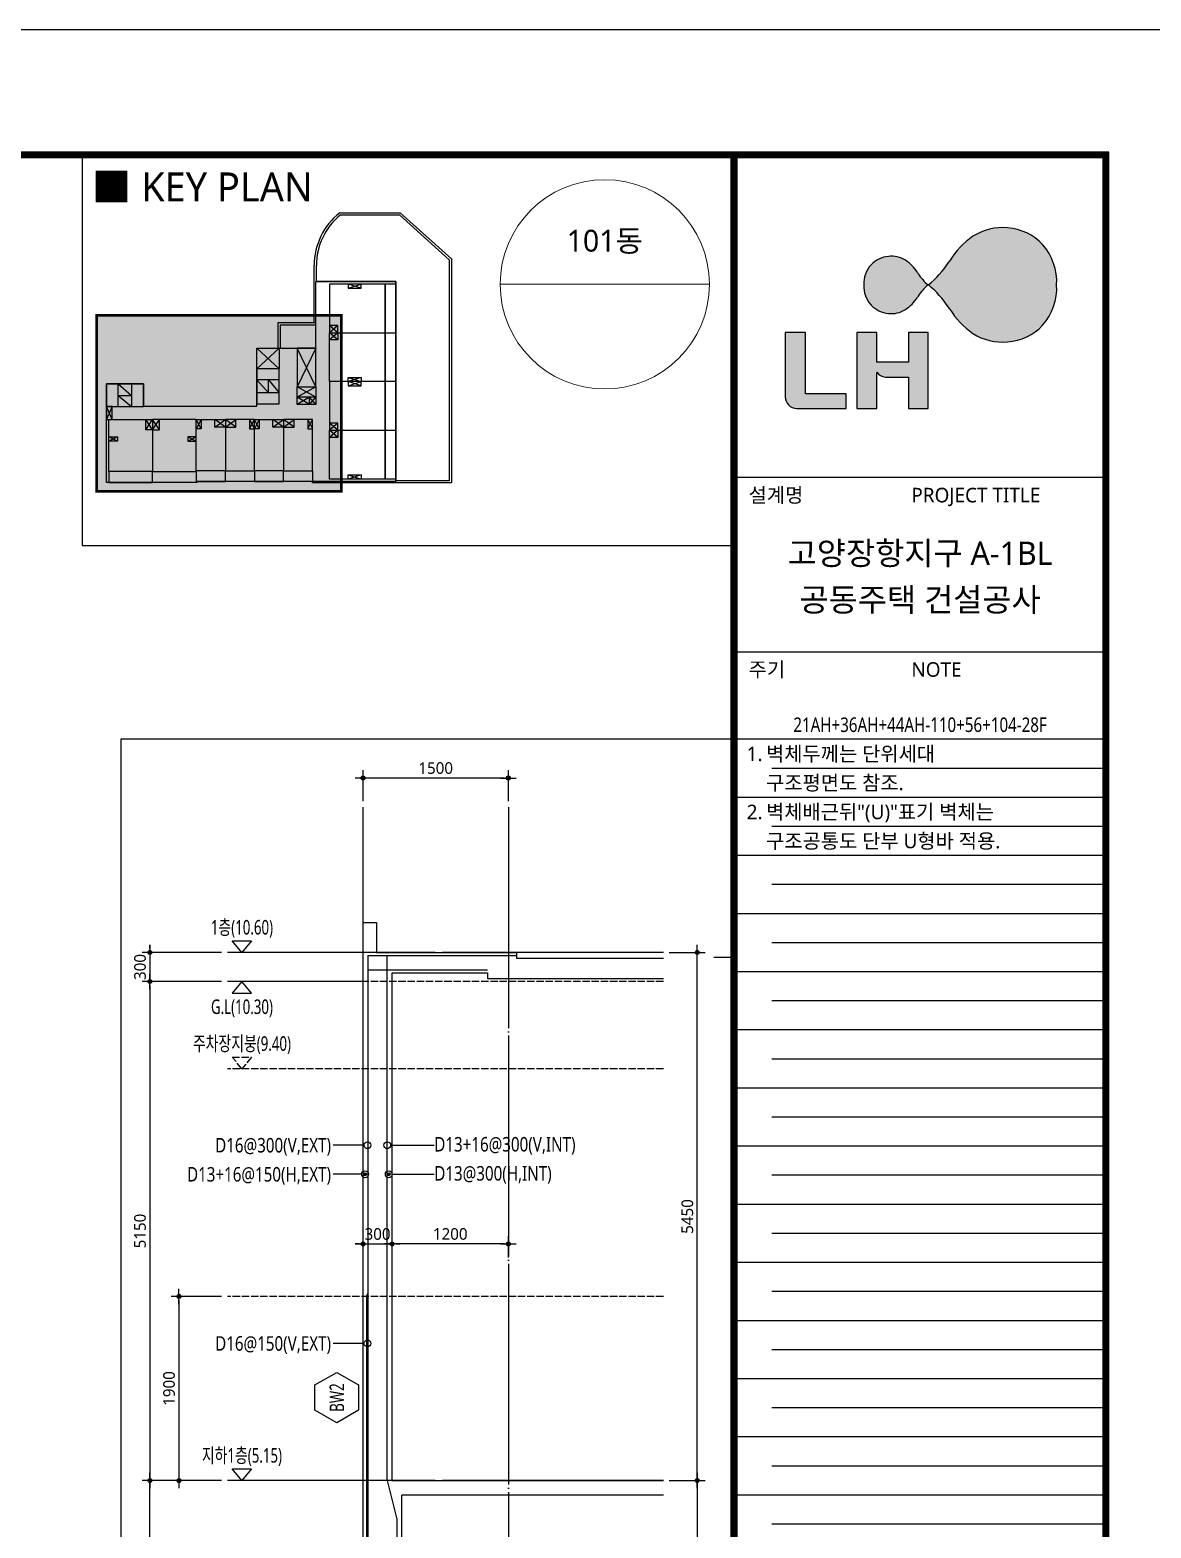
# Model space of a CAD drawing. Header units: millimetres. Extents: x 317501 to 814054, y -400799 to -14117.
# Drawn here: x 355622 to 367195, y -332870 to -317410 of the extents above; entities that cross this region are included whole.
import ezdxf
from ezdxf.enums import TextEntityAlignment as Align

# ---------------------------------------------------------------- set-up
doc = ezdxf.new("R2010")
doc.units = ezdxf.units.MM
doc.header["$LTSCALE"] = 38
for name, pattern in [('CEN', [62, 60, -1, 0, -1]), ('FORM_고양장항A-1BL-S-성능$0$HID', [2.3, 1.5, -0.8]), ('HID', [2.5, 2, -0.5])]:
    doc.linetypes.add(name, pattern=pattern)
doc.layers.get('Defpoints').update_dxf_attribs({"color": 145})
for name, color, linetype in [('253', 253, 'Continuous'), ('BAR', 2, 'Continuous'), ('BARR', 1, 'Continuous'), ('CEN', 1, 'CEN'), ('DIM', 7, 'Continuous'), ('FORM_고양장항A-1BL-S-성능$0$FORM', 7, 'Continuous'), ('FORM_고양장항A-1BL-S-성능$0$FTEXT', 3, 'Continuous'), ('FORM_고양장항A-1BL-S-성능$0$LH마크', 253, 'Continuous'), ('FORM_고양장항A-1BL-S-성능$0$TEXT', 3, 'Continuous'), ('GL', 3, 'Continuous'), ('KEY', 4, 'Continuous'), ('LEADER', 7, 'Continuous'), ('M', 7, 'Continuous'), ('NAME-W', 4, 'Continuous'), ('SEC', 11, 'Continuous'), ('TEXT-배근', 3, 'Continuous')]:
    doc.layers.add(name, color=color, linetype=linetype)
doc.layers.add('FORM_고양장항A-1BL-S-성능$0$DEFPOINT', color=144, linetype='Continuous', plot=False)
doc.layers.add('TEXT', color=3, linetype='Continuous', lineweight=9)
doc.styles.add('FORM_고양장항A-1BL-S-성능$0$맑은고딕', font='malgun.ttf')
doc.styles.add('맑은고딕', font='malgun.ttf')
doc.dimstyles.new('DIM_40', dxfattribs={"dimscale": 40, "dimtxt": 3, "dimasz": 1, "dimexe": 2, "dimexo": 1.5, "dimgap": 1, "dimtad": 1, "dimdec": 0, "dimzin": 0, "dimdsep": 46, "dimtxsty": '맑은고딕', "dimblk1": 'DIMDOT', "dimblk2": 'DIMDOT', "dimsah": 1, "dimcen": 0.09, "dimdle": 2, "dimclrd": 7, "dimclre": 7, "dimclrt": 6, "dimadec": 0, "dimazin": 0, "dimtfac": 1, "dimtdec": 0, "dimtix": 1, "dimtmove": 2, "dimatfit": 3, "dimldrblk": 'DIMDOT', "dimfxl": 0, "dimtolj": 1, "dimtzin": 0, "dimarcsym": 0})

# ---------------------------------------------------------------- blocks, each defined once
blk = doc.blocks.new('주기')
at = {"layer": 'TEXT', "style": '맑은고딕'}
for s, p in [('1.', (100, -150)), ('벽체두께는 단위세대', (300, -150)), ('구조평면도 참조.', (300, -450)), ('2.', (100, -750)), ('벽체배근뒤"(U)"표기 벽체는 ', (300, -750)), ('구조공통도 단부 U형바 적용.', (300, -1050))]:
    blk.add_text(s, height=150, dxfattribs=at).set_placement(p, align=Align.MIDDLE_LEFT)
blk = doc.blocks.new('DIMDOT')
at = {"layer": 'DIM', "linetype": 'Continuous'}
blk.add_line((-2, 0), (2, 0), dxfattribs=at)
for radius in [0.5, 0.25]:
    blk.add_circle((0, 0), radius, dxfattribs=at)
blk = doc.blocks.new('*D983')
at = {"layer": 'Defpoints', "color": 0, "transparency": 16777216}
for p in [(359060.9414276799, -325129.6007936302), (359060.9414276799, -325429.6007936307), (360560.9414276799, -325429.6007936307)]:
    blk.add_point(p, dxfattribs=at)
at = {"layer": 'DIM', "color": 7, "lineweight": -2, "transparency": 16777216}
for p, q in [((359060.9414276799, -325369.6007936307), (359060.9414276799, -325049.6007936302)), ((360560.9414276799, -325369.6007936307), (360560.9414276799, -325049.6007936302)), ((360520.9414276799, -325129.6007936302), (359100.9414276799, -325129.6007936302))]:
    blk.add_line(p, q, dxfattribs=at)
at = {"layer": 'DIM', "color": 7, "lineweight": -2, "transparency": 16777216, "xscale": 40, "yscale": 40, "zscale": 40, "rotation": 180}
blk.add_blockref('DIMDOT', (359060.9414276799, -325129.6007936302), dxfattribs=at)
at = {"layer": 'DIM', "color": 7, "lineweight": -2, "transparency": 16777216, "xscale": 40, "yscale": 40, "zscale": 40}
blk.add_blockref('DIMDOT', (360560.9414276799, -325129.6007936302), dxfattribs=at)
at = {"layer": 'DIM', "color": 6, "transparency": 16777216, "insert": (359810.9414276799, -325027.2366631954), "char_height": 120, "attachment_point": 5, "style": '맑은고딕'}
blk.add_mtext('\\A1;1500', dxfattribs=at)
blk = doc.blocks.new('*D985')
at = {"layer": 'Defpoints', "color": 0, "transparency": 16777216}
for p in [(356860.9414276806, -332379.6007936299), (357660.9414276805, -332379.6007936299), (357660.9414276789, -335979.6007936299)]:
    blk.add_point(p, dxfattribs=at)
at = {"layer": 'DIM', "color": 7, "lineweight": -2, "transparency": 16777216}
for p, q in [((357600.9414276805, -332379.6007936299), (356780.9414276806, -332379.6007936299)), ((356860.9414276806, -335939.6007936299), (356860.9414276806, -332419.6007936299)), ((357600.9414276789, -335979.6007936299), (356780.9414276806, -335979.6007936299))]:
    blk.add_line(p, q, dxfattribs=at)
at = {"layer": 'DIM', "color": 7, "lineweight": -2, "transparency": 16777216, "xscale": 40, "yscale": 40, "zscale": 40}
for p, rotation in [((356860.9414276806, -332379.6007936299), 90), ((356860.9414276806, -335979.6007936299), 270)]:
    blk.add_blockref('DIMDOT', p, dxfattribs=dict(at, rotation=rotation))
at = {"layer": 'DIM', "color": 6, "transparency": 16777216, "insert": (356758.944145072, -334179.6007936298), "char_height": 120, "attachment_point": 5, "rotation": 90, "style": '맑은고딕'}
blk.add_mtext('\\A1;3600', dxfattribs=at)
blk = doc.blocks.new('*D986')
at = {"layer": 'Defpoints', "color": 0, "transparency": 16777216}
for p in [(357660.9414276777, -326929.6007936299), (356860.9414276804, -327229.6007936299), (357660.9414276779, -327229.6007936299)]:
    blk.add_point(p, dxfattribs=at)
at = {"layer": 'DIM', "color": 7, "lineweight": -2, "transparency": 16777216}
for p, q in [((357600.9414276777, -326929.6007936299), (356780.9414276804, -326929.6007936299)), ((356860.9414276804, -326889.6007936299), (356860.9414276804, -326849.6007936299)), ((356860.9414276804, -326929.6007936299), (356860.9414276804, -327229.6007936299)), ((357600.9414276779, -327229.6007936299), (356780.9414276804, -327229.6007936299)), ((356860.9414276804, -327269.6007936299), (356860.9414276804, -327309.6007936299))]:
    blk.add_line(p, q, dxfattribs=at)
at = {"layer": 'DIM', "color": 7, "lineweight": -2, "transparency": 16777216, "xscale": 40, "yscale": 40, "zscale": 40}
for p, rotation in [((356860.9414276804, -326929.6007936299), 270), ((356860.9414276804, -327229.6007936299), 90)]:
    blk.add_blockref('DIMDOT', p, dxfattribs=dict(at, rotation=rotation))
at = {"layer": 'DIM', "color": 6, "transparency": 16777216, "insert": (356758.9441450717, -327079.6007936298), "char_height": 120, "attachment_point": 5, "rotation": 90, "style": '맑은고딕'}
blk.add_mtext('\\A1;300', dxfattribs=at)
blk = doc.blocks.new('*D993')
at = {"layer": 'Defpoints', "color": 0, "transparency": 16777216}
for p in [(357660.9414276765, -327229.6007936299), (356860.941427681, -332379.6007936299), (357660.9414276801, -332379.6007936299)]:
    blk.add_point(p, dxfattribs=at)
at = {"layer": 'DIM', "color": 7, "lineweight": -2, "transparency": 16777216}
for p, q in [((357600.9414276765, -327229.6007936299), (356780.941427681, -327229.6007936299)), ((356860.941427681, -327269.6007936299), (356860.941427681, -332339.6007936299)), ((357600.9414276801, -332379.6007936299), (356780.941427681, -332379.6007936299))]:
    blk.add_line(p, q, dxfattribs=at)
at = {"layer": 'DIM', "color": 7, "lineweight": -2, "transparency": 16777216, "xscale": 40, "yscale": 40, "zscale": 40}
for p, rotation in [((356860.941427681, -327229.6007936299), 90), ((356860.941427681, -332379.6007936299), 270)]:
    blk.add_blockref('DIMDOT', p, dxfattribs=dict(at, rotation=rotation))
at = {"layer": 'DIM', "color": 6, "transparency": 16777216, "insert": (356758.5772972463, -329804.6007936298), "char_height": 120, "attachment_point": 5, "rotation": 90, "style": '맑은고딕'}
blk.add_mtext('\\A1;5150', dxfattribs=at)
blk = doc.blocks.new('*D996')
at = {"layer": 'Defpoints', "color": 0, "transparency": 16777216}
for p in [(362160.9414276804, -326929.6007936297), (362510.941427681, -326929.6007936297), (362160.9414276804, -332379.6007936297)]:
    blk.add_point(p, dxfattribs=at)
at = {"layer": 'DIM', "color": 7, "lineweight": -2, "transparency": 16777216}
for p, q in [((362220.9414276804, -326929.6007936297), (362590.941427681, -326929.6007936297)), ((362510.941427681, -332339.6007936297), (362510.941427681, -326969.6007936297)), ((362220.9414276804, -332379.6007936297), (362590.941427681, -332379.6007936297))]:
    blk.add_line(p, q, dxfattribs=at)
at = {"layer": 'DIM', "color": 7, "lineweight": -2, "transparency": 16777216, "xscale": 40, "yscale": 40, "zscale": 40}
for p, rotation in [((362510.941427681, -326929.6007936297), 90), ((362510.941427681, -332379.6007936297), 270)]:
    blk.add_blockref('DIMDOT', p, dxfattribs=dict(at, rotation=rotation))
at = {"layer": 'DIM', "color": 6, "transparency": 16777216, "insert": (362408.9441450723, -329654.6007936297), "char_height": 120, "attachment_point": 5, "rotation": 90, "style": '맑은고딕'}
blk.add_mtext('\\A1;5450', dxfattribs=at)
blk = doc.blocks.new('*D997')
at = {"layer": 'Defpoints', "color": 0, "transparency": 16777216}
for p in [(362160.9414276804, -332379.6007936297), (362160.94142768, -335979.6007936297), (362510.9414276804, -335979.6007936297)]:
    blk.add_point(p, dxfattribs=at)
at = {"layer": 'DIM', "color": 7, "lineweight": -2, "transparency": 16777216}
for p, q in [((362220.9414276804, -332379.6007936297), (362590.9414276804, -332379.6007936297)), ((362510.9414276804, -332419.6007936297), (362510.9414276804, -335939.6007936297)), ((362220.94142768, -335979.6007936297), (362590.9414276804, -335979.6007936297))]:
    blk.add_line(p, q, dxfattribs=at)
at = {"layer": 'DIM', "color": 7, "lineweight": -2, "transparency": 16777216, "xscale": 40, "yscale": 40, "zscale": 40}
for p, rotation in [((362510.9414276804, -332379.6007936297), 90), ((362510.9414276804, -335979.6007936297), 270)]:
    blk.add_blockref('DIMDOT', p, dxfattribs=dict(at, rotation=rotation))
at = {"layer": 'DIM', "color": 6, "transparency": 16777216, "insert": (362408.9441450717, -334179.6007936297), "char_height": 120, "attachment_point": 5, "rotation": 90, "style": '맑은고딕'}
blk.add_mtext('\\A1;3600', dxfattribs=at)
blk = doc.blocks.new('*D956')
at = {"layer": 'Defpoints', "color": 0, "transparency": 16777216}
for p in [(359360.9414276801, -329937.7153188676), (359360.9414276801, -330137.7153188678), (360560.9414276799, -330137.7153188677)]:
    blk.add_point(p, dxfattribs=at)
at = {"layer": 'DIM', "color": 7, "lineweight": -2, "transparency": 16777216}
for p, q in [((359360.9414276801, -330077.7153188678), (359360.9414276801, -329857.7153188676)), ((360560.9414276799, -330077.7153188677), (360560.9414276799, -329857.7153188676)), ((360520.9414276799, -329937.7153188676), (359400.9414276801, -329937.7153188676))]:
    blk.add_line(p, q, dxfattribs=at)
at = {"layer": 'DIM', "color": 7, "lineweight": -2, "transparency": 16777216, "xscale": 40, "yscale": 40, "zscale": 40, "rotation": 180}
blk.add_blockref('DIMDOT', (359360.9414276801, -329937.7153188676), dxfattribs=at)
at = {"layer": 'DIM', "color": 7, "lineweight": -2, "transparency": 16777216, "xscale": 40, "yscale": 40, "zscale": 40}
blk.add_blockref('DIMDOT', (360560.9414276799, -329937.7153188676), dxfattribs=at)
at = {"layer": 'DIM', "color": 6, "transparency": 16777216, "insert": (359960.94142768, -329835.3511884328), "char_height": 120, "attachment_point": 5, "style": '맑은고딕'}
blk.add_mtext('\\A1;1200', dxfattribs=at)
blk = doc.blocks.new('*D957')
at = {"layer": 'Defpoints', "color": 0, "transparency": 16777216}
for p in [(359360.9414276801, -329937.7153188676), (359060.9414276799, -330137.7153188677), (359360.9414276801, -330137.7153188678)]:
    blk.add_point(p, dxfattribs=at)
at = {"layer": 'DIM', "color": 7, "lineweight": -2, "transparency": 16777216}
for p, q in [((359060.9414276799, -330077.7153188677), (359060.9414276799, -329857.7153188676)), ((359360.9414276801, -330077.7153188678), (359360.9414276801, -329857.7153188676)), ((359020.9414276799, -329937.7153188676), (358980.9414276799, -329937.7153188676)), ((359060.9414276799, -329937.7153188676), (359360.9414276801, -329937.7153188676)), ((359400.9414276801, -329937.7153188676), (359440.9414276801, -329937.7153188676))]:
    blk.add_line(p, q, dxfattribs=at)
at = {"layer": 'DIM', "color": 7, "lineweight": -2, "transparency": 16777216, "xscale": 40, "yscale": 40, "zscale": 40}
blk.add_blockref('DIMDOT', (359060.9414276799, -329937.7153188676), dxfattribs=at)
at = {"layer": 'DIM', "color": 7, "lineweight": -2, "transparency": 16777216, "xscale": 40, "yscale": 40, "zscale": 40, "rotation": 180}
blk.add_blockref('DIMDOT', (359360.9414276801, -329937.7153188676), dxfattribs=at)
at = {"layer": 'DIM', "color": 6, "transparency": 16777216, "insert": (359210.94142768, -329835.7180362589), "char_height": 120, "attachment_point": 5, "style": '맑은고딕'}
blk.add_mtext('\\A1;300', dxfattribs=at)
blk = doc.blocks.new('*D955')
at = {"layer": 'Defpoints', "color": 0, "transparency": 16777216}
for p in [(357660.9414276791, -330479.6007936299), (357160.9414276811, -332379.6007936299), (357660.9414276805, -332379.6007936299)]:
    blk.add_point(p, dxfattribs=at)
at = {"layer": 'DIM', "color": 7, "lineweight": -2, "transparency": 16777216}
for p, q in [((357600.9414276791, -330479.6007936299), (357080.9414276811, -330479.6007936299)), ((357160.9414276811, -330519.6007936299), (357160.9414276811, -332339.6007936299)), ((357600.9414276805, -332379.6007936299), (357080.9414276811, -332379.6007936299))]:
    blk.add_line(p, q, dxfattribs=at)
at = {"layer": 'DIM', "color": 7, "lineweight": -2, "transparency": 16777216, "xscale": 40, "yscale": 40, "zscale": 40}
for p, rotation in [((357160.9414276811, -330479.6007936299), 90), ((357160.9414276811, -332379.6007936299), 270)]:
    blk.add_blockref('DIMDOT', p, dxfattribs=dict(at, rotation=rotation))
at = {"layer": 'DIM', "color": 6, "transparency": 16777216, "insert": (357058.5772972464, -331429.6007936298), "char_height": 120, "attachment_point": 5, "rotation": 90, "style": '맑은고딕'}
blk.add_mtext('\\A1;1900', dxfattribs=at)
blk = doc.blocks.new('BAR')
at = {"layer": 'BARR'}
h = blk.add_hatch(color=256, dxfattribs=at)
edge = h.paths.add_edge_path()
edge.add_arc((0, 0), 15, 0, 360)
blk.add_circle((0, 0), 15, dxfattribs=at)
blk = doc.blocks.new('FORM_고양장항A-1BL-S-성능')
at = {"layer": 'FORM_고양장항A-1BL-S-성능$0$LH마크'}
h = blk.add_hatch(color=256, dxfattribs=at)
edge = h.paths.add_edge_path()
edge.add_ellipse((777.5120366010963, 564.7777114903022), major_axis=(-0.02159848308638231, 19.19947578344629), ratio=0.9999988826607065, start_angle=220.3160542666334, end_angle=235.7161672747215)
edge.add_ellipse((780.1822295766472, 563.7980365819697), major_axis=(11.63553466031951, 11.6355346603195), ratio=0.9999995785260982, start_angle=278.3719928566697, end_angle=279.7926827259736)
edge.add_ellipse((805.6007515508829, 547.0051341328237), major_axis=(0.01866363475384163, 14.02645855967481), ratio=0.9999988821937925, start_angle=394.96846678515556, end_angle=418.6858257556404, ccw=False)
edge.add_ellipse((802.7134298440217, 550.4017932872687), major_axis=(-0.0005301727484946192, 9.59820671276029), ratio=0.9999988824009329, start_angle=354.9363527238226, end_angle=392.349660986295, ccw=False)
edge.add_ellipse((802.8853871766626, 550.8263927475948), major_axis=(0.00340075212795909, 9.161071405456902), ratio=0.9999988815880413, start_angle=313.08945440778825, end_angle=355.7978530240622, ccw=False)
edge.add_ellipse((802.2519161794482, 550.6334521343399), major_axis=(-0.00272221685361018, 9.759959947316588), ratio=0.9999988820086083, start_angle=267.15847194408525, end_angle=311.3399578879178, ccw=False)
edge.add_ellipse((802.2519161794482, 549.671215354598), major_axis=(0.002345730923483197, 9.759960045523917), ratio=0.9999988819608775, start_angle=228.6578319515284, end_angle=272.8393178946566, ccw=False)
edge.add_ellipse((802.8853871766626, 549.4782747404117), major_axis=(-0.001195197933472944, 9.161071959040585), ratio=0.9999988820220781, start_angle=184.2159411120079, end_angle=226.9243397014058, ccw=False)
edge.add_ellipse((802.7134298440217, 549.9028742007379), major_axis=(0.0007995421070614978, 9.598206694185425), ratio=0.9999988819849818, start_angle=147.6519469810335, end_angle=185.0652552603508, ccw=False)
edge.add_ellipse((805.6007515508829, 553.2995333551828), major_axis=(-0.0146797010598394, 14.02646328916932), ratio=0.9999988823698344, start_angle=121.33044795241909, end_angle=145.0478069355882, ccw=False)
edge.add_ellipse((780.1822295766472, 536.5066309060369), major_axis=(-11.63553220987993, 11.63553220987993), ratio=0.9999997837762815, start_angle=260.2073153029904, end_angle=261.628005449331)
edge.add_ellipse((777.5120366010963, 535.5269559977044), major_axis=(0.0370243988723361, 19.199452214493), ratio=0.999998882848964, start_angle=-55.67013267916648, end_angle=-40.27001964361233)
edge = h.paths.add_edge_path()
edge.add_ellipse((795.6964670699238, 557.0060145651389), major_axis=(0.006864801860395151, 8.99295968458668), ratio=0.9999988827231661, start_angle=123.23707871012789, end_angle=139.6948369544317, ccw=False)
edge.add_ellipse((788.9257939476668, 552.7252627146829), major_axis=(-0.7009870625855058, 0.7009870625855058), ratio=0.9999999437731498, start_angle=70.64073618081011, end_angle=85.40595803884457, ccw=False)
edge.add_ellipse((782.6291739661394, 549.0609563897763), major_axis=(-0.00838486509904391, 6.297509315924676), ratio=0.9999988821287467, start_angle=-59.16259633342766, end_angle=-32.43732604062858)
edge.add_ellipse((783.5754979457854, 550.5891971896801), major_axis=(0.0003907985917620072, 4.5001376948154), ratio=0.9999988822598063, start_angle=-32.59340767870501, end_angle=6.828384972939124)
edge.add_ellipse((783.5434234086572, 550.2362834793914), major_axis=(0.002745875946588449, 4.847301688027194), ratio=0.9999988842119085, start_angle=5.983778684998008, end_angle=45.80586987389822)
edge.add_ellipse((783.5089925024806, 550.4199431204636), major_axis=(-0.002355894959272277, 4.695759708345227), ratio=0.9999988832972008, start_angle=47.05758428077518, end_angle=93.23828646313216)
edge.add_ellipse((783.5089925024806, 549.884724367543), major_axis=(0.002355895489691475, 4.695759708344957), ratio=0.9999988832972013, start_angle=86.76171354333981, end_angle=132.9424157256968)
edge.add_ellipse((783.5434234049319, 550.0683840086151), major_axis=(-0.004028469242848608, 4.847300791718968), ratio=0.9999988837406935, start_angle=134.1789697115022, end_angle=174.0010609071454)
edge.add_ellipse((783.5754979457854, 549.7154702983264), major_axis=(-0.0003907988740895081, 4.500137694815236), ratio=0.9999988822598063, start_angle=173.1716150234662, end_angle=212.5934076751104)
edge.add_ellipse((782.6291739661394, 551.2437110982303), major_axis=(0.008384865413569927, 6.297509315924258), ratio=0.999998882128746, start_angle=212.4373260434902, end_angle=239.1625963362892)
edge.add_ellipse((788.9257939476668, 547.579404774255), major_axis=(0.7009870745422859, 0.7009870745422859), ratio=0.999999927333072, start_angle=94.59404188595232, end_angle=109.35926357312451, ccw=False)
edge.add_ellipse((795.6964670699238, 543.2986529228676), major_axis=(-0.001238716836780558, 8.992962225506153), ratio=0.9999988827506152, start_angle=400.34100785461936, end_angle=416.79876607149504, ccw=False)
h = blk.add_hatch(color=256, dxfattribs=at)
edge = h.paths.add_edge_path()
edge.add_line((768.8121202457844, 531.4260161464501), (768.8121202457844, 541.9678076190341))
edge.add_line((768.8121202457844, 541.9678076190341), (765.28352654168, 541.9678076190341))
edge.add_line((765.28352654168, 541.9678076190341), (765.28352654168, 530.9121352323731))
edge.add_arc((767.28352654168, 530.9121352323731), 2, 180, 270)
edge.add_line((767.28352654168, 528.9121352323731), (775.7887969780861, 528.912135232373))
edge.add_line((775.7887969780861, 528.912135232373), (775.7887969780861, 531.4260161464501))
edge.add_line((775.7887969780861, 531.4260161464501), (768.8121202457844, 531.4260161464501))
h = blk.add_hatch(color=256, dxfattribs=at)
edge = h.paths.add_edge_path()
edge.add_line((777.6351411920189, 541.9678076190341), (777.6351411920189, 528.912135232373))
edge.add_line((777.6351411920189, 528.912135232373), (781.0521581974028, 528.912135232373))
edge.add_line((781.0521581974028, 528.912135232373), (781.0521581974028, 535.1371330489803))
edge.add_ellipse((782.6773167383074, 536.2946097833503), major_axis=(-0.000413403052623914, 1.995218884663901), ratio=0.9999988843474573, start_angle=125.4474759443961, end_angle=176.5601751768511)
edge.add_line((782.5580159779786, 534.3029607517112), (786.4845400359629, 534.3029607517112))
edge.add_line((786.4845400359629, 534.3029607517112), (786.4845400359629, 528.912135232373))
edge.add_line((786.4845400359629, 528.912135232373), (789.9015570450722, 528.912135232373))
edge.add_line((789.9015570450722, 528.912135232373), (789.9015570450722, 541.9678076190341))
edge.add_line((789.9015570450722, 541.9678076190341), (786.4845400359629, 541.9678076190341))
edge.add_line((786.4845400359629, 541.9678076190341), (786.4845400359629, 536.8843866876725))
edge.add_line((786.4845400359629, 536.8843866876725), (781.0521581974028, 536.8843866876725))
edge.add_line((781.0521581974028, 536.8843866876725), (781.0521581974028, 541.9678076190341))
edge.add_line((781.0521581974028, 541.9678076190341), (777.6351411920189, 541.9678076190341))
at = {"layer": 'FORM_고양장항A-1BL-S-성능$0$DEFPOINT', "linetype": 'FORM_고양장항A-1BL-S-성능$0$HID'}
for p, q in [((820, 467), (757, 467)), ((820, 457), (757, 457)), ((820, 447), (757, 447)), ((820, 437), (757, 437)), ((820, 427), (757, 427)), ((820, 417), (757, 417)), ((820, 407), (757, 407)), ((820, 397), (757, 397)), ((820, 387), (757, 387)), ((820, 377), (757, 377)), ((820, 367), (757, 367)), ((820, 357), (757, 357)), ((820, 347), (757, 347)), ((820, 337), (757, 337))]:
    blk.add_line(p, q, dxfattribs=at)
at = {"layer": 'FORM_고양장항A-1BL-S-성능$0$DEFPOINT', "color": 1}
blk.add_line((753, 434.5), (756, 434.5000000000001), dxfattribs=at)
at = {"layer": 'FORM_고양장항A-1BL-S-성능$0$DEFPOINT'}
blk.add_lwpolyline([(0, 594), (0, 0), (841, 0), (841, 594), (0, 594)], dxfattribs=at)
at = {"layer": 'FORM_고양장항A-1BL-S-성능$0$FORM'}
for p, q in [((820, 517), (757, 517)), ((820, 487), (757, 487)), ((820, 472), (757, 472)), ((820, 462), (757, 462)), ((820, 452), (757, 452)), ((820, 442), (757, 442)), ((820, 432), (757, 432)), ((820, 422), (757, 422)), ((820, 412), (757, 412)), ((820, 402), (757, 402)), ((820, 392), (757, 392)), ((820, 382), (757, 382)), ((820, 372), (757, 372)), ((820, 362), (757, 362)), ((820, 351.9999999998836), (757, 351.9999999998836)), ((820, 341.9999999998836), (757, 341.9999999998836))]:
    blk.add_line(p, q, dxfattribs=at)
for points in [[(25, 573), (25, 21), (757, 21), (757, 573)], [(26, 572), (26, 22), (756, 22), (756, 572)], [(757, 572), (757, 22), (820, 22), (820, 572)]]:
    blk.add_lwpolyline(points, close=True, dxfattribs=at)
at = {"layer": 'FORM_고양장항A-1BL-S-성능$0$FORM', "const_width": 1}
blk.add_lwpolyline([(25.5, 572.5), (25.5, 21.5), (756.5, 21.5), (756.5, 572.5)], close=True, dxfattribs=at)
blk.add_lwpolyline([(757, 21.5), (820.5, 21.5), (820.5, 572.5), (757, 572.5)], dxfattribs=at)
at = {"layer": 'FORM_고양장항A-1BL-S-성능$0$FORM'}
blk.add_lwpolyline([(757, 21), (821, 21), (821, 573), (757, 573)], dxfattribs=at)
at = {"layer": 'FORM_고양장항A-1BL-S-성능$0$LH마크'}
blk.add_lwpolyline([(768.8121202457844, 531.4260161464501), (768.8121202457844, 541.9678076190341), (765.28352654168, 541.9678076190341), (765.28352654168, 530.9121352323731, 0.4142135623730978), (767.28352654168, 528.9121352323731), (775.7887969780861, 528.912135232373), (775.7887969780861, 531.4260161464501)], format="xyb", close=True, dxfattribs=at)
blk.add_lwpolyline([(782.5580159779786, 534.3029607517112), (786.4845400359629, 534.3029607517112), (786.4845400359629, 528.912135232373), (789.9015570450722, 528.912135232373), (789.9015570450722, 541.9678076190341), (786.4845400359629, 541.9678076190341), (786.4845400359629, 536.8843866876725), (781.0521581974028, 536.8843866876725), (781.0521581974028, 541.9678076190341), (777.6351411920189, 541.9678076190341), (777.6351411920189, 528.912135232373), (781.0521581974028, 528.912135232373), (781.0521581974028, 535.1371330489803)], dxfattribs=at)
for centre, major_axis, ratio, start_param, end_param in [((802.7134298440217, 550.4017932872687), (-0.0005301722584782508, 9.598206712760033), 0.9999988824009336, -0.08837731707788565, 0.5646080961658568), ((802.8853871766626, 550.8263927475948), (0.003400751817444686, 9.161071405457017), 0.9999988815880411, -0.8187434745249031, -0.0733413004167327), ((805.6007515508829, 547.0051341328237), (0.01866364607842805, 14.02645855965973), 0.9999988821937923, 0.6103148805826146, 1.024260884494987), ((802.2519161794482, 550.6334521343399), (-0.002722219416329674, 9.75995994731588), 0.9999988820086076, 4.66279495975861, 5.433907357902082), ((783.5434234086572, 550.2362834793914), (0.002745875946588449, 4.847301688027194), 0.9999988842119085, 0.1044366397638719, 0.7994632460396036), ((783.5754979457854, 550.5891971896801), (0.0003907985917619971, 4.500137694815261), 0.9999988822598063, -0.5688622784382045, 0.1191778003714916), ((782.6291739661394, 549.0609563897763), (-0.00838486509904391, 6.297509315924676), 0.9999988821287467, -1.032582100046638, -0.5661381399518648), ((780.1822295766472, 563.7980365819697), (11.63553466031951, 11.6355346603195), 0.9999995785260982, 4.858507820687022, 4.883303536556102), ((783.5089925024806, 550.4199431204636), (-0.002355894959272276, 4.695759708345225), 0.9999988832972008, 0.8213097837342547, 1.627315087699315), ((788.9257939476668, 552.7252627146829), (-0.700987062585513, 0.700987062585513), 0.999999943773139, 1.232913432387822, 1.490615168597958), ((795.6964670699238, 557.0060145651389), (0.006864802392496911, 8.992959684586273), 0.9999988827231666, 2.150892784090308, 2.438134852950649), ((777.5120366010963, 564.7777114903022), (-0.02159848308638231, 19.19947578344629), 0.9999988826607065, 3.845240541955254, 4.114023219125599), ((783.5089925024806, 549.884724367543), (0.002355895489691476, 4.695759708344958), 0.9999988832972013, 1.514277566003436, 2.320282869968496), ((795.6964670699238, 543.2986529228676), (-0.001238735083169428, 8.992962225503609), 0.9999988827506168, 0.7040834086070373, 0.9913254769886706), ((777.5120366010963, 535.5269559977044), (0.03702439887233502, 19.19945221449245), 0.999998882848964, -0.9716271102735472, -0.7028444326238286), ((802.2519161794482, 549.671215354598), (0.002345731131241998, 9.759960045523863), 0.9999988819608779, 3.990832028047346, 4.761944426178527), ((783.5434234049319, 550.0683840086151), (-0.004028469242848608, 4.847300791718968), 0.9999988837406935, 2.341864808399459, 3.036891414792878), ((782.6291739661394, 551.2437110982303), (0.008384865413569925, 6.297509315924255), 0.999998882128746, 3.707730793591602, 4.174174753686374), ((788.9257939476668, 547.579404774255), (0.7009870745422877, 0.7009870745422876), 0.9999999273330696, 1.650977483679293, 1.90867921690732), ((780.1822295766472, 536.5066309060369), (-11.63553220987993, 11.63553220987993), 0.9999997837762815, 4.541474389812208, 4.566270110516492), ((783.5754979457854, 549.7154702983264), (-0.0003907988740895081, 4.500137694815236), 0.9999988822598063, 3.022414853155563, 3.71045493196526), ((805.6007515508829, 553.2995333551828), (-0.01467970102094349, 14.02646328916936), 0.999998882369835, 2.117615799692099, 2.531561803825854), ((802.7134298440217, 549.9028742007379), (0.0007995429396725551, 9.598206694185077), 0.9999988819849815, 2.577012621885882, 3.229998035423623), ((802.8853871766626, 549.4782747404117), (-0.001195197141435843, 9.161071959040688), 0.9999988820220782, 3.215174707150978, 3.960576880790073), ((782.6773167383074, 536.2946097833503), (-0.000413403052623914, 1.995218884663901), 0.9999988843474573, 2.189471493546094, 3.081556384734013)]:
    blk.add_ellipse(centre, major_axis=major_axis, ratio=ratio, start_param=start_param, end_param=end_param, dxfattribs=at)
at = {"layer": 'FORM_고양장항A-1BL-S-성능$0$FTEXT', "style": 'FORM_고양장항A-1BL-S-성능$0$맑은고딕'}
for s, p in [('설계명', (759, 514)), ('PROJECT TITLE', (787, 514)), ('주기', (759, 484)), ('NOTE', (787, 484))]:
    blk.add_text(s, height=2.5, dxfattribs=at).set_placement(p, align=Align.MIDDLE_LEFT)
at = {"layer": 'FORM_고양장항A-1BL-S-성능$0$TEXT', "color": 6, "style": 'FORM_고양장항A-1BL-S-성능$0$맑은고딕'}
for s, p in [('고양장항지구 A-1BL', (788.5, 504.0000000007981)), ('공동주택 건설공사', (788.5, 496))]:
    blk.add_text(s, height=4.000000000000026, dxfattribs=at).set_placement(p, align=Align.MIDDLE_CENTER)

msp = doc.modelspace()

# ---------------------------------------------------------------- hatches: boundary and pattern name
at = {"layer": '253'}
h = msp.add_hatch(color=256, dxfattribs=at)
h.dxf.hatch_style = 1
h.paths.add_polyline_path([(358836.6572798264, -322170.6455697492), (356310.9414276811, -322170.6455697501), (356310.9414276811, -320354.9739279591), (358836.6572798264, -320354.9739279591)])

# ---------------------------------------------------------------- linework, layer by layer
at = {"layer": 'BAR'}
for p, q in [((359110.9414276853, -326959.6007936298), (360645.94142768, -326959.6007936298)), ((359110.9414276853, -326959.6007936298), (359110.9414276793, -337179.6007936298)), ((359310.94142768, -332379.6007936298), (359310.9414276801, -326959.6007936298)), ((359110.9414276851, -327109.6007936299), (360345.94142768, -327109.6007936298)), ((359095.9414276832, -330479.6007936329), (359110.9414276833, -330449.6007936329)), ((359095.9414276832, -330479.6007936299), (359095.9414276793, -337194.6007936297)), ((359310.9414276801, -332379.6007936298), (359410.9414276803, -332777.2826690059)), ((359410.9414276819, -332777.2826690038), (359410.9414276793, -337179.6007936298))]:
    msp.add_line(p, q, dxfattribs=at)
at = {"layer": 'CEN'}
for p, q in [((359060.9414276801, -326619.6007936297), (359060.9414276801, -325429.60079363)), ((360560.9414276799, -325429.60079363), (360560.9414276804, -337494.6007936296)), ((362160.9414276804, -326929.6007936297), (357660.9414276801, -326929.6007936299)), ((362160.9414276803, -332379.6007936297), (357660.9414276803, -332379.6007936299))]:
    msp.add_line(p, q, dxfattribs=at)
at = {"layer": 'CEN', "linetype": 'HID'}
msp.add_line((362160.9414276803, -330479.6007936297), (357660.9414276803, -330479.6007936299), dxfattribs=at)
at = {"layer": 'Defpoints', "linetype": 'HID'}
for p, q in [((362160.9414276804, -327229.6007936298), (357660.9414276801, -327229.6007936299)), ((362160.9414276804, -328129.6007936299), (357660.9414276801, -328129.6007936299))]:
    msp.add_line(p, q, dxfattribs=at)
msp.add_lwpolyline([(357910.94142768, -328009.6007936299), (357810.94142768, -328129.6007936299), (357710.94142768, -328009.6007936299)], close=True, dxfattribs=at)
at = {"layer": 'GL'}
msp.add_line((359060.9414276801, -327229.6007936299), (357660.9414276801, -327229.6007936299), dxfattribs=at)
at = {"layer": 'KEY'}
for p, q in [((358819.8968136544, -319296.0187040779), (359444.3060887146, -319296.0187040783)), ((358827.7489831504, -319318.4067637792), (359435.7437386744, -319318.4067637799)), ((359435.7437386744, -319318.4067637799), (359951.2399351448, -319780.2675178429)), ((359444.3060887146, -319296.0187040783), (359973.6279948461, -319770.2666546589)), ((358556.8369500699, -320432.2127339298), (358556.8369500703, -319839.3022861672)), ((358579.2250097718, -320004.9739279583), (358579.2250097718, -319839.3022861675)), ((359951.2399351448, -319780.2675178429), (359951.2399351438, -322061.6903458695)), ((359973.6279948461, -319770.2666546589), (359973.6279948451, -322084.0784055711)), ((358574.7473978311, -320693.4067637795), (358574.7473978312, -320004.9739279586)), ((358574.7473978312, -320004.9739279586), (359400.4936664879, -320004.9739279588)), ((359400.4936664879, -320004.9739279588), (358579.2250097718, -320004.9739279583)), ((359400.4936664879, -320004.9739279588), (359400.4936664871, -322070.6455697502)), ((359400.4936664871, -322061.6903458693), (359400.4936664879, -320004.9739279588)), ((358906.4638157414, -320075.1231816901), (359040.045905294, -320031.8395996002)), ((359040.0459052938, -320075.1231816901), (358906.4638157415, -320031.8395996006)), ((358182.2100843974, -320432.2127339296), (358182.2100843973, -320693.4067637802)), ((358574.7473978304, -320432.2127339296), (358182.2100843974, -320432.2127339296)), ((358574.7473978304, -320454.6007936313), (358204.5981440986, -320454.6007936313)), ((358204.5981440986, -320454.6007936313), (358204.5981440987, -320693.4067637804)), ((358574.7473978303, -320693.4067637807), (358574.7473978304, -320432.2127339296)), ((358799.747397831, -320460.9440772124), (358713.1802336518, -320534.8246742272)), ((358799.747397831, -320534.8246742272), (358713.1802336518, -320460.9440772122)), ((358799.7473978308, -320608.7052712425), (358713.1802336518, -320534.8246742275)), ((358799.747397831, -320534.8246742272), (358713.1802336517, -320608.7052712423)), ((357965.7921739502, -320906.0933309435), (357965.7921739502, -320693.4067637793)), ((357965.7921739502, -320693.4067637793), (358193.4041142488, -320693.4067637795)), ((357965.7921739502, -321291.1679578089), (357965.7921739503, -320693.406763779)), ((357965.7921739503, -320693.406763779), (358574.7473978311, -320693.4067637795)), ((358193.4041142488, -320693.406763779), (357965.7921739502, -320906.0933309435)), ((358193.4041142486, -320906.0933309433), (357965.7921739502, -320693.4067637793)), ((358182.2100843973, -320693.4067637802), (358574.7473978303, -320693.4067637807)), ((358193.4041142488, -320693.4067637795), (358193.4041142486, -320906.0933309433)), ((358574.0011291743, -320693.4067637793), (358379.9712784278, -320693.4067637793)), ((358379.9712784278, -320693.4067637793), (358379.9712784278, -321092.6604951225)), ((358574.7473978311, -320693.4067637795), (358379.9712784278, -321092.6604951225)), ((358574.0011291742, -321092.6604951227), (358379.9712784278, -320693.4067637793)), ((358574.0011291742, -321092.6604951227), (358574.0011291743, -320693.4067637793)), ((358193.4041142486, -320906.0933309433), (357965.7921739502, -320906.0933309435)), ((358193.4041142486, -320906.0933309433), (357965.7921739502, -320906.0933309435)), ((357965.7921739502, -320906.0933309435), (357965.7921739501, -321268.0336294508)), ((358193.4041142485, -321268.033629451), (358193.4041142486, -320906.0933309433)), ((356795.2697858902, -321062.8097488535), (356410.9414276811, -321062.8097488533)), ((356410.9414276811, -321062.8097488533), (356410.9414276811, -321296.3918384052)), ((356410.9414276803, -322079.6007936291), (356410.9414276814, -321062.8097488531)), ((356410.9414276814, -321062.8097488531), (356795.2697858902, -321062.8097488535)), ((356534.0757560393, -321296.3918384055), (356534.0757560393, -321062.8097488533)), ((356534.0757560393, -321062.8097488533), (356669.8966515618, -321182.2127339279)), ((356669.8966515618, -321062.8097488533), (356669.8966515617, -321296.3918384057)), ((356795.2697858901, -321296.3918384057), (356795.2697858902, -321062.8097488535)), ((356795.2697858902, -321062.8097488535), (356795.2697858901, -321291.1679578086)), ((358193.4041142486, -321020.2724354213), (357965.7921739502, -321020.2724354209)), ((357965.7921739502, -321020.2724354209), (358085.1951590247, -321156.0933309434)), ((358085.1951590247, -321156.0933309434), (358085.1951590248, -321020.2724354211)), ((358085.1951590248, -321020.2724354211), (358193.4041142486, -321156.0933309436)), ((358379.9712784278, -321092.6604951225), (358574.0011291742, -321092.6604951227)), ((358379.9712784278, -321092.6604951225), (358574.0011291742, -321092.6604951227)), ((358379.9712784277, -321274.7500473614), (358379.9712784278, -321092.6604951225)), ((358574.0011291742, -321092.6604951227), (358379.9712784278, -321197.8843757197)), ((358574.0011291737, -321197.8843757199), (358379.9712784278, -321092.6604951225)), ((358574.0011291742, -321092.6604951227), (358574.001129174, -321274.7500473615)), ((358906.4638157413, -320994.5261667649), (359040.0459052933, -321037.8097488548)), ((359040.0459052933, -320994.5261667646), (358906.4638157411, -321037.8097488543)), ((358906.4638157411, -321081.0933309438), (359040.0459052935, -321037.8097488539)), ((359040.0459052935, -321081.0933309438), (358906.4638157411, -321037.8097488543)), ((356534.0757560393, -321182.2127339281), (356669.8966515618, -321182.2127339279)), ((356534.0757560393, -321182.2127339281), (356669.8966515617, -321296.3918384057)), ((358193.4041142486, -321156.0933309436), (357965.7921739501, -321156.0933309436)), ((358574.0011291737, -321197.8843757199), (358379.9712784278, -321197.8843757197)), ((358506.8369500694, -321197.8843757197), (358379.9712784277, -321274.7500473614)), ((358506.8369500694, -321274.7500473617), (358379.9712784278, -321197.8843757197)), ((358506.8369500694, -321274.7500473617), (358506.8369500694, -321197.8843757197)), ((358506.8369500694, -321274.7500473617), (358574.0011291737, -321197.8843757199)), ((358574.001129174, -321274.7500473615), (358506.8369500694, -321197.8843757197)), ((356410.9414276811, -321296.3918384052), (356795.2697858901, -321296.3918384057)), ((356469.5235172335, -321296.3918384055), (356410.941427681, -321296.3918384055)), ((356410.941427681, -321296.3918384055), (356410.9414276807, -321429.6007936294)), ((356469.5235172335, -321296.3918384055), (356410.9414276807, -321429.6007936294)), ((356469.5235172334, -321429.6007936294), (356410.9414276811, -321296.3918384052)), ((356469.5235172334, -321429.6007936294), (356469.5235172335, -321296.3918384055)), ((356795.2697858901, -321291.1679578086), (357965.7921739502, -321291.1679578089)), ((357965.7921739501, -321268.0336294508), (358193.4041142485, -321268.033629451)), ((358574.001129174, -321274.7500473615), (358379.9712784277, -321274.7500473614)), ((356410.9414276807, -321429.6007936294), (356469.5235172334, -321429.6007936294)), ((356818.4041142475, -321535.570942883), (356888.553367979, -321429.6007936295)), ((356888.553367979, -321535.5709428832), (356818.4041142476, -321429.6007936295)), ((356958.7026217103, -321535.5709428834), (356888.553367979, -321429.6007936295)), ((356888.553367979, -321535.5709428832), (356958.7026217103, -321429.6007936295)), ((357389.2996366356, -321525.8694503462), (357339.2996366355, -321429.6007936299)), ((357389.2996366356, -321429.6007936295), (357339.2996366355, -321525.8694503462)), ((357530.3444127548, -321507.959002585), (357639.2996366354, -321429.6007936297)), ((357639.2996366354, -321507.959002585), (357530.3444127547, -321429.6007936299)), ((357748.2548605161, -321507.9590025852), (357639.2996366354, -321429.6007936299)), ((357639.2996366354, -321507.959002585), (357748.2548605161, -321429.6007936297)), ((357889.2996366353, -321525.8694503463), (357939.2996366353, -321429.6007936297)), ((357889.2996366353, -321429.6007936301), (357939.2996366353, -321525.8694503462)), ((357989.2996366349, -321525.8694503463), (357939.2996366353, -321429.6007936297)), ((357989.2996366349, -321429.6007936299), (357939.2996366353, -321525.8694503462)), ((358130.3444127543, -321507.9590025853), (358239.2996366348, -321429.6007936302)), ((358239.2996366348, -321507.9590025852), (358130.3444127546, -321429.6007936299)), ((358348.2548605158, -321507.9590025852), (358239.2996366348, -321429.6007936302)), ((358239.2996366351, -321507.9590025852), (358348.2548605158, -321429.6007936302)), ((358489.2996366351, -321525.8694503465), (358539.2996366348, -321429.6007936302)), ((358489.2996366352, -321429.6007936301), (358539.2996366348, -321525.8694503465)), ((358799.7473978304, -321466.914226466), (358713.1802336514, -321540.7948234808)), ((358799.7473978305, -321540.794823481), (358713.1802336514, -321466.914226466)), ((358799.7473978303, -321614.6754204961), (358713.1802336514, -321540.7948234812)), ((358799.7473978305, -321540.794823481), (358713.1802336514, -321614.6754204961)), ((356525.8668008147, -321607.9590025846), (356437.8070993221, -321652.7351219874)), ((356525.8668008145, -321652.7351219875), (356437.8070993221, -321607.9590025847)), ((357251.2399351431, -321607.9590025849), (357339.2996366354, -321652.7351219879)), ((357251.239935143, -321652.7351219879), (357339.2996366355, -321607.9590025849)), ((358906.4638157407, -322000.4963160186), (359040.0459052928, -322043.7798981084)), ((359040.045905293, -322000.4963160186), (358906.4638157407, -322043.7798981079)), ((357346.7623232024, -322079.6007936296), (356410.9414276803, -322079.6007936291)), ((359400.4936664871, -322070.6455697502), (357346.7623232022, -322070.645569749)), ((357346.7623232022, -322070.645569749), (357346.7623232024, -322079.6007936296)), ((358540.4190396213, -322084.0784055704), (358540.4190396213, -322070.6455697495)), ((359973.6279948451, -322084.0784055711), (358540.4190396213, -322084.0784055704)), ((359951.2399351438, -322061.6903458695), (359400.4936664871, -322061.6903458693))]:
    msp.add_line(p, q, dxfattribs=at)
for points in [[(358713.1802336521, -320031.8395996004), (358713.1802336521, -320534.8246742272), (359288.5533679801, -320534.8246742277), (359288.5533679806, -320031.8395996008)], [(358906.4638157415, -320031.8395996001), (358906.4638157414, -320075.1231816901), (359040.0459052938, -320075.1231816901), (359040.045905294, -320031.8395996002)], [(359400.4936664878, -320534.8246742275), (359400.4936664879, -320031.8395996006), (359288.5533679806, -320031.8395996008), (359288.5533679801, -320534.8246742277)], [(358713.1802336518, -320460.9440772122), (358713.1802336518, -320534.8246742272), (358799.747397831, -320534.8246742272), (358799.747397831, -320460.9440772124)], [(358713.1802336517, -320608.7052712423), (358713.1802336518, -320534.8246742275), (358799.747397831, -320534.8246742272), (358799.7473978308, -320608.7052712425)], [(358713.1802336516, -321037.8097488543), (358713.1802336521, -320534.8246742272), (359288.5533679801, -320534.8246742277), (359288.55336798, -321037.8097488544)], [(359400.4936664878, -320534.8246742275), (359400.4936664876, -321037.8097488543), (359288.55336798, -321037.8097488544), (359288.5533679801, -320534.8246742277)], [(358713.1802336516, -321037.8097488543), (358713.1802336516, -321540.7948234808), (359288.5533679796, -321540.7948234814), (359288.55336798, -321037.8097488544)], [(358906.4638157413, -321037.8097488544), (358906.4638157413, -320994.5261667649), (359040.0459052933, -320994.5261667646), (359040.0459052933, -321037.8097488548)], [(358906.4638157411, -321037.8097488539), (358906.4638157411, -321081.0933309438), (359040.0459052935, -321081.0933309438), (359040.0459052935, -321037.8097488539)], [(359400.4936664872, -321540.7948234814), (359400.4936664876, -321037.8097488543), (359288.55336798, -321037.8097488544), (359288.5533679796, -321540.7948234814)], [(356437.8070993224, -321429.6007936292), (356888.553367979, -321429.6007936295), (356888.5533679786, -321967.6604951222), (356437.8070993219, -321967.6604951217)], [(356818.4041142476, -321429.6007936295), (356888.553367979, -321429.6007936295), (356888.553367979, -321535.5709428832), (356818.4041142475, -321535.570942883)], [(356958.7026217103, -321429.6007936295), (356888.553367979, -321429.6007936297), (356888.553367979, -321535.5709428832), (356958.7026217103, -321535.5709428834)], [(357339.2996366355, -321429.6007936299), (356888.553367979, -321429.6007936295), (356888.5533679786, -321967.6604951222), (357339.2996366354, -321967.6604951222)], [(357339.2996366355, -321429.6007936299), (357389.2996366356, -321429.6007936295), (357389.2996366356, -321525.8694503462), (357339.2996366355, -321525.8694503462)], [(357339.2996366355, -321429.6007936299), (357639.2996366354, -321429.6007936299), (357639.2996366354, -321958.7052712418), (357339.2996366354, -321958.7052712418)], [(357530.3444127547, -321429.6007936299), (357639.2996366354, -321429.6007936297), (357639.2996366354, -321507.959002585), (357530.3444127547, -321507.959002585)], [(357748.2548605161, -321429.6007936297), (357639.2996366354, -321429.6007936299), (357639.2996366354, -321507.959002585), (357748.2548605161, -321507.9590025852)], [(357939.2996366353, -321429.6007936297), (357639.2996366354, -321429.6007936299), (357639.2996366354, -321958.7052712418), (357939.2996366348, -321958.705271242)], [(357939.2996366353, -321429.6007936297), (357889.2996366353, -321429.6007936301), (357889.2996366353, -321525.8694503463), (357939.2996366353, -321525.8694503462)], [(357939.2996366353, -321429.6007936297), (357989.2996366349, -321429.6007936299), (357989.2996366349, -321525.8694503463), (357939.2996366353, -321525.8694503462)], [(357939.2996366353, -321429.6007936297), (358239.2996366348, -321429.6007936302), (358239.2996366347, -321958.7052712421), (357939.2996366348, -321958.705271242)], [(358130.3444127546, -321429.6007936299), (358239.2996366348, -321429.6007936302), (358239.2996366348, -321507.9590025852), (358130.3444127543, -321507.9590025853)], [(358348.2548605158, -321429.6007936302), (358239.2996366348, -321429.6007936302), (358239.2996366351, -321507.9590025852), (358348.2548605158, -321507.9590025852)], [(358539.2996366348, -321429.6007936302), (358239.2996366348, -321429.6007936302), (358239.2996366347, -321958.7052712421), (358539.2996366347, -321958.7052712421)], [(358539.2996366348, -321429.6007936302), (358489.2996366352, -321429.6007936301), (358489.2996366351, -321525.8694503465), (358539.2996366348, -321525.8694503465)], [(358713.1802336514, -321466.914226466), (358713.1802336514, -321540.7948234808), (358799.7473978305, -321540.794823481), (358799.7473978304, -321466.914226466)], [(358713.1802336514, -321614.6754204961), (358713.1802336514, -321540.7948234812), (358799.7473978303, -321540.7948234814), (358799.7473978303, -321614.6754204961)], [(358713.1802336511, -322043.7798981079), (358713.1802336514, -321540.7948234812), (359288.5533679796, -321540.7948234814), (359288.5533679796, -322043.7798981081)], [(359400.4936664872, -321540.7948234814), (359400.4936664872, -322043.7798981081), (359288.5533679796, -322043.7798981081), (359288.5533679796, -321540.7948234814)], [(356437.8070993221, -321607.9590025847), (356525.8668008147, -321607.9590025846), (356525.8668008145, -321652.7351219875), (356437.8070993221, -321652.7351219874)], [(357339.2996366355, -321607.9590025849), (357251.2399351431, -321607.9590025849), (357251.239935143, -321652.7351219879), (357339.2996366354, -321652.7351219879)], [(356437.8070993219, -322079.6007936292), (356888.5533679786, -322079.6007936294), (356888.5533679786, -321967.6604951222), (356437.8070993219, -321967.6604951217)], [(357339.2996366354, -322079.6007936298), (356888.5533679786, -322079.6007936294), (356888.5533679786, -321967.6604951222), (357339.2996366354, -321967.6604951222)], [(357639.2996366354, -321958.7052712418), (357339.2996366353, -321958.7052712416), (357339.2996366351, -322070.6455697492), (357639.2996366354, -322070.645569749)], [(357639.2996366348, -321958.705271242), (357939.2996366353, -321958.7052712418), (357939.2996366351, -322070.6455697495), (357639.2996366348, -322070.6455697492)], [(358239.2996366351, -321958.7052712418), (357939.2996366347, -321958.705271242), (357939.2996366347, -322070.6455697492), (358239.2996366351, -322070.6455697495)], [(358239.2996366347, -321958.705271242), (358539.2996366348, -321958.7052712421), (358539.2996366348, -322070.6455697495), (358239.2996366346, -322070.6455697497)], [(358906.4638157408, -322043.7798981081), (358906.4638157407, -322000.4963160186), (359040.045905293, -322000.4963160186), (359040.0459052928, -322043.7798981084)]]:
    msp.add_lwpolyline(points, close=True, dxfattribs=at)
for radius, start in [(692.5373134329085, 128.3271349346759), (670.1492537314213, 128.9875354345204)]:
    msp.add_arc((359249.3742635031, -319839.3022861677), radius, start, 179.9999999466392, dxfattribs=at)
at = {"layer": 'LEADER'}
for p, q in [((359070.9414276815, -328919.0189533305), (358750.9414276811, -328919.0189533305)), ((359345.9414276817, -328919.0189533306), (359796.4993983426, -328919.0189533306)), ((359045.9414276811, -329219.0189533305), (358750.9414276811, -329219.0189533305)), ((359360.9414276814, -329219.0189533306), (359796.4993983426, -329219.0189533306)), ((359070.9414276825, -330964.5375130601), (358750.941427682, -330964.5375130601))]:
    msp.add_line(p, q, dxfattribs=at)
for points in [[(356160.9414276801, -322729.6007936291), (362860.9414276801, -322729.6007936293), (362860.9414276801, -318729.6007936298), (356160.9414276801, -318729.60079363)], [(357910.9414276801, -326809.6007936299), (357810.9414276801, -326929.6007936299), (357710.9414276801, -326809.6007936299)], [(357910.94142768, -327349.6007936299), (357810.94142768, -327229.6007936299), (357710.94142768, -327349.6007936299)], [(357910.9414276801, -332259.6007936299), (357810.9414276801, -332379.6007936299), (357710.9414276801, -332259.6007936299)]]:
    msp.add_lwpolyline(points, close=True, dxfattribs=at)
at = {"layer": 'LEADER', "linetype": 'HID', "const_width": 25}
msp.add_lwpolyline([(358836.6572798264, -322170.6455697492), (356310.9414276811, -322170.6455697501), (356310.9414276811, -320354.9739279591), (358836.6572798264, -320354.9739279591)], close=True, dxfattribs=at)
at = {"layer": 'LEADER', "color": 7}
msp.add_lwpolyline([(362860.9414276801, -338229.6007936298), (362860.9414276801, -324729.6007936298), (356560.9414276801, -324729.6007936299), (356560.9414276801, -338229.6007936299)], close=True, dxfattribs=at)
at = {"layer": 'LEADER'}
for centre in [(359105.9414276815, -328919.0189533305), (359310.9414276817, -328919.0189533306), (359080.9414276811, -329219.0189533305), (359325.9414276814, -329219.0189533306), (359105.9414276825, -330964.5375130601)]:
    msp.add_circle(centre, 35, dxfattribs=at)
at = {"layer": 'M'}
msp.add_lwpolyline([(358564.6095647721, -331392.9019891509), (358789.6095647721, -331262.9981785835), (359014.6095647721, -331392.9019891514), (359014.6095647721, -331652.7096102868), (358789.6095647721, -331782.613420854), (358564.6095647721, -331652.7096102868)], close=True, dxfattribs=at)
at = {"layer": 'SEC'}
for p, q in [((359060.94142768, -335979.6007936297), (359060.9414276801, -326619.6007936297)), ((359060.9414276801, -326619.6007936297), (359200.9414276801, -326619.6007936297)), ((359200.9414276801, -326619.6007936297), (359200.9414276801, -326929.6007936298)), ((359200.9414276801, -326929.6007936298), (360645.94142768, -326929.6007936298)), ((360645.94142768, -326929.6007936298), (360645.94142768, -326989.6007936298)), ((360645.94142768, -326989.6007936298), (362160.9414276804, -326989.6007936298)), ((359360.9414276801, -327139.6007936298), (360345.94142768, -327139.6007936298)), ((359360.94142768, -332379.6007936298), (359360.9414276801, -327139.6007936298)), ((360345.94142768, -327139.6007936298), (360345.94142768, -327199.6007936298)), ((360345.94142768, -327199.6007936298), (362160.9414276804, -327199.6007936298)), ((359360.94142768, -332379.6007936298), (362160.9414276804, -332379.6007936297)), ((362160.9414276803, -332529.6007936297), (359460.94142768, -332529.6007936298)), ((359460.94142768, -335979.6007936297), (359460.94142768, -332529.6007936298))]:
    msp.add_line(p, q, dxfattribs=at)
at = {"layer": 'TEXT'}
msp.add_line((360475.9414276772, -320034.6007936308), (362635.9414276772, -320034.6007936308), dxfattribs=at)
msp.add_circle((361555.9414276772, -320034.6007936308), 1080, dxfattribs=at)

# ---------------------------------------------------------------- block references
at = {"xscale": 60, "yscale": 60, "zscale": 60}
msp.add_blockref('FORM_고양장항A-1BL-S-성능', (317500.9414276803, -353049.6007936298), dxfattribs=at)
at = {"layer": 'BAR'}
msp.add_blockref('주기', (362920.9414276803, -324729.6007936299), dxfattribs=at)
at = {"layer": 'BARR', "rotation": 89.99999999999736}
for p in [(359080.9414276811, -329219.0189533305), (359325.9414276814, -329219.0189533306)]:
    msp.add_blockref('BAR', p, dxfattribs=at)

# ---------------------------------------------------------------- texts
at = {"layer": 'Defpoints', "linetype": 'HID', "style": '맑은고딕', "width": 0.7}
msp.add_text('주차장지붕(9.40)', height=150, dxfattribs=at).set_placement((357810.9414276801, -327869.6007936299), align=Align.MIDDLE_CENTER)
at = {"layer": 'NAME-W', "style": '맑은고딕', "width": 0.7}
msp.add_text('BW2', height=150, rotation=90, dxfattribs=at).set_placement((358789.6095647721, -331522.8057997188), align=Align.MIDDLE)
at = {"layer": 'TEXT', "style": '맑은고딕'}
msp.add_text('■ KEY PLAN', height=300, dxfattribs=at).set_placement((356260.9414276801, -319029.60079363), align=Align.MIDDLE_LEFT)
msp.add_text('101동', height=225, dxfattribs=at).set_placement((361555.9414276772, -319584.6007936308), align=Align.MIDDLE_CENTER)
at = {"layer": 'TEXT', "color": 6, "style": '맑은고딕', "width": 0.8}
msp.add_text('21AH+36AH+44AH-110+56+104-28F', height=150, dxfattribs=at).set_placement((364810.94142768, -324579.6007936299), align=Align.MIDDLE_CENTER)
at = {"layer": 'TEXT', "style": '맑은고딕', "width": 0.7}
for s, p in [('1층(10.60)', (357810.9414276801, -326669.6007936299)), ('G.L(10.30)', (357810.94142768, -327489.6007936299)), ('지하1층(5.15)', (357810.9414276801, -332119.6007936299))]:
    msp.add_text(s, height=150, dxfattribs=at).set_placement(p, align=Align.MIDDLE_CENTER)
at = {"layer": 'TEXT-배근', "style": '맑은고딕', "width": 0.8}
for s, p in [('D13+16@300(V,INT)', (359796.4993983426, -328909.0189533306)), ('D13@300(H,INT)', (359796.4993983426, -329209.0189533306))]:
    msp.add_text(s, height=150, dxfattribs=at).set_placement(p, align=Align.MIDDLE_LEFT)
for s, p in [('D16@300(V,EXT)', (358730.9414276811, -328919.0189533305)), ('D13+16@150(H,EXT)', (358730.9414276811, -329219.0189533305)), ('D16@150(V,EXT)', (358730.9414276822, -330964.5375130601))]:
    msp.add_text(s, height=150, dxfattribs=at).set_placement(p, align=Align.MIDDLE_RIGHT)

# ---------------------------------------------------------------- dimensions: what is measured, and where the dimension line sits
at = {"layer": 'DIM'}
for base, p1, p2, angle, picture, middle in [((359060.9414276799, -325129.6007936302), (360560.9414276799, -325429.6007936307), (359060.9414276799, -325429.6007936307), 180, '*D983', (359810.9414276799, -325027.2366631954)), ((356860.9414276804, -327229.6007936299), (357660.9414276777, -326929.6007936299), (357660.9414276779, -327229.6007936299), 270, '*D986', (356758.9441450717, -327079.6007936298)), ((362510.941427681, -326929.6007936297), (362160.9414276804, -332379.6007936297), (362160.9414276804, -326929.6007936297), 90, '*D996', (362408.9441450723, -329654.6007936297)), ((356860.941427681, -332379.6007936299), (357660.9414276765, -327229.6007936299), (357660.9414276801, -332379.6007936299), 270, '*D993', (356758.5772972463, -329804.6007936298)), ((359360.9414276801, -329937.7153188676), (360560.9414276799, -330137.7153188677), (359360.9414276801, -330137.7153188678), 180, '*D956', (359960.94142768, -329835.3511884328)), ((357160.9414276811, -332379.6007936299), (357660.9414276791, -330479.6007936299), (357660.9414276805, -332379.6007936299), 270, '*D955', (357058.5772972464, -331429.6007936298)), ((356860.9414276806, -332379.6007936299), (357660.9414276789, -335979.6007936299), (357660.9414276805, -332379.6007936299), 90, '*D985', (356758.944145072, -334179.6007936298)), ((362510.9414276804, -335979.6007936297), (362160.9414276804, -332379.6007936297), (362160.94142768, -335979.6007936297), 270, '*D997', (362408.9441450717, -334179.6007936297))]:
    dim = msp.add_linear_dim(base=base, p1=p1, p2=p2, angle=angle, dimstyle='DIM_40', dxfattribs=at)
    dim.commit()
    dim.dimension.update_dxf_attribs({"geometry": picture, "text_midpoint": middle})
dim = msp.add_linear_dim(base=(359360.9414276801, -329937.7153188676), p1=(359060.9414276799, -330137.7153188677), p2=(359360.9414276801, -330137.7153188678), dimstyle='DIM_40', dxfattribs=at)
dim.commit()
dim.dimension.update_dxf_attribs({"geometry": '*D957', "text_midpoint": (359210.94142768, -329835.7180362589)})

doc.saveas('drawing.dxf')
